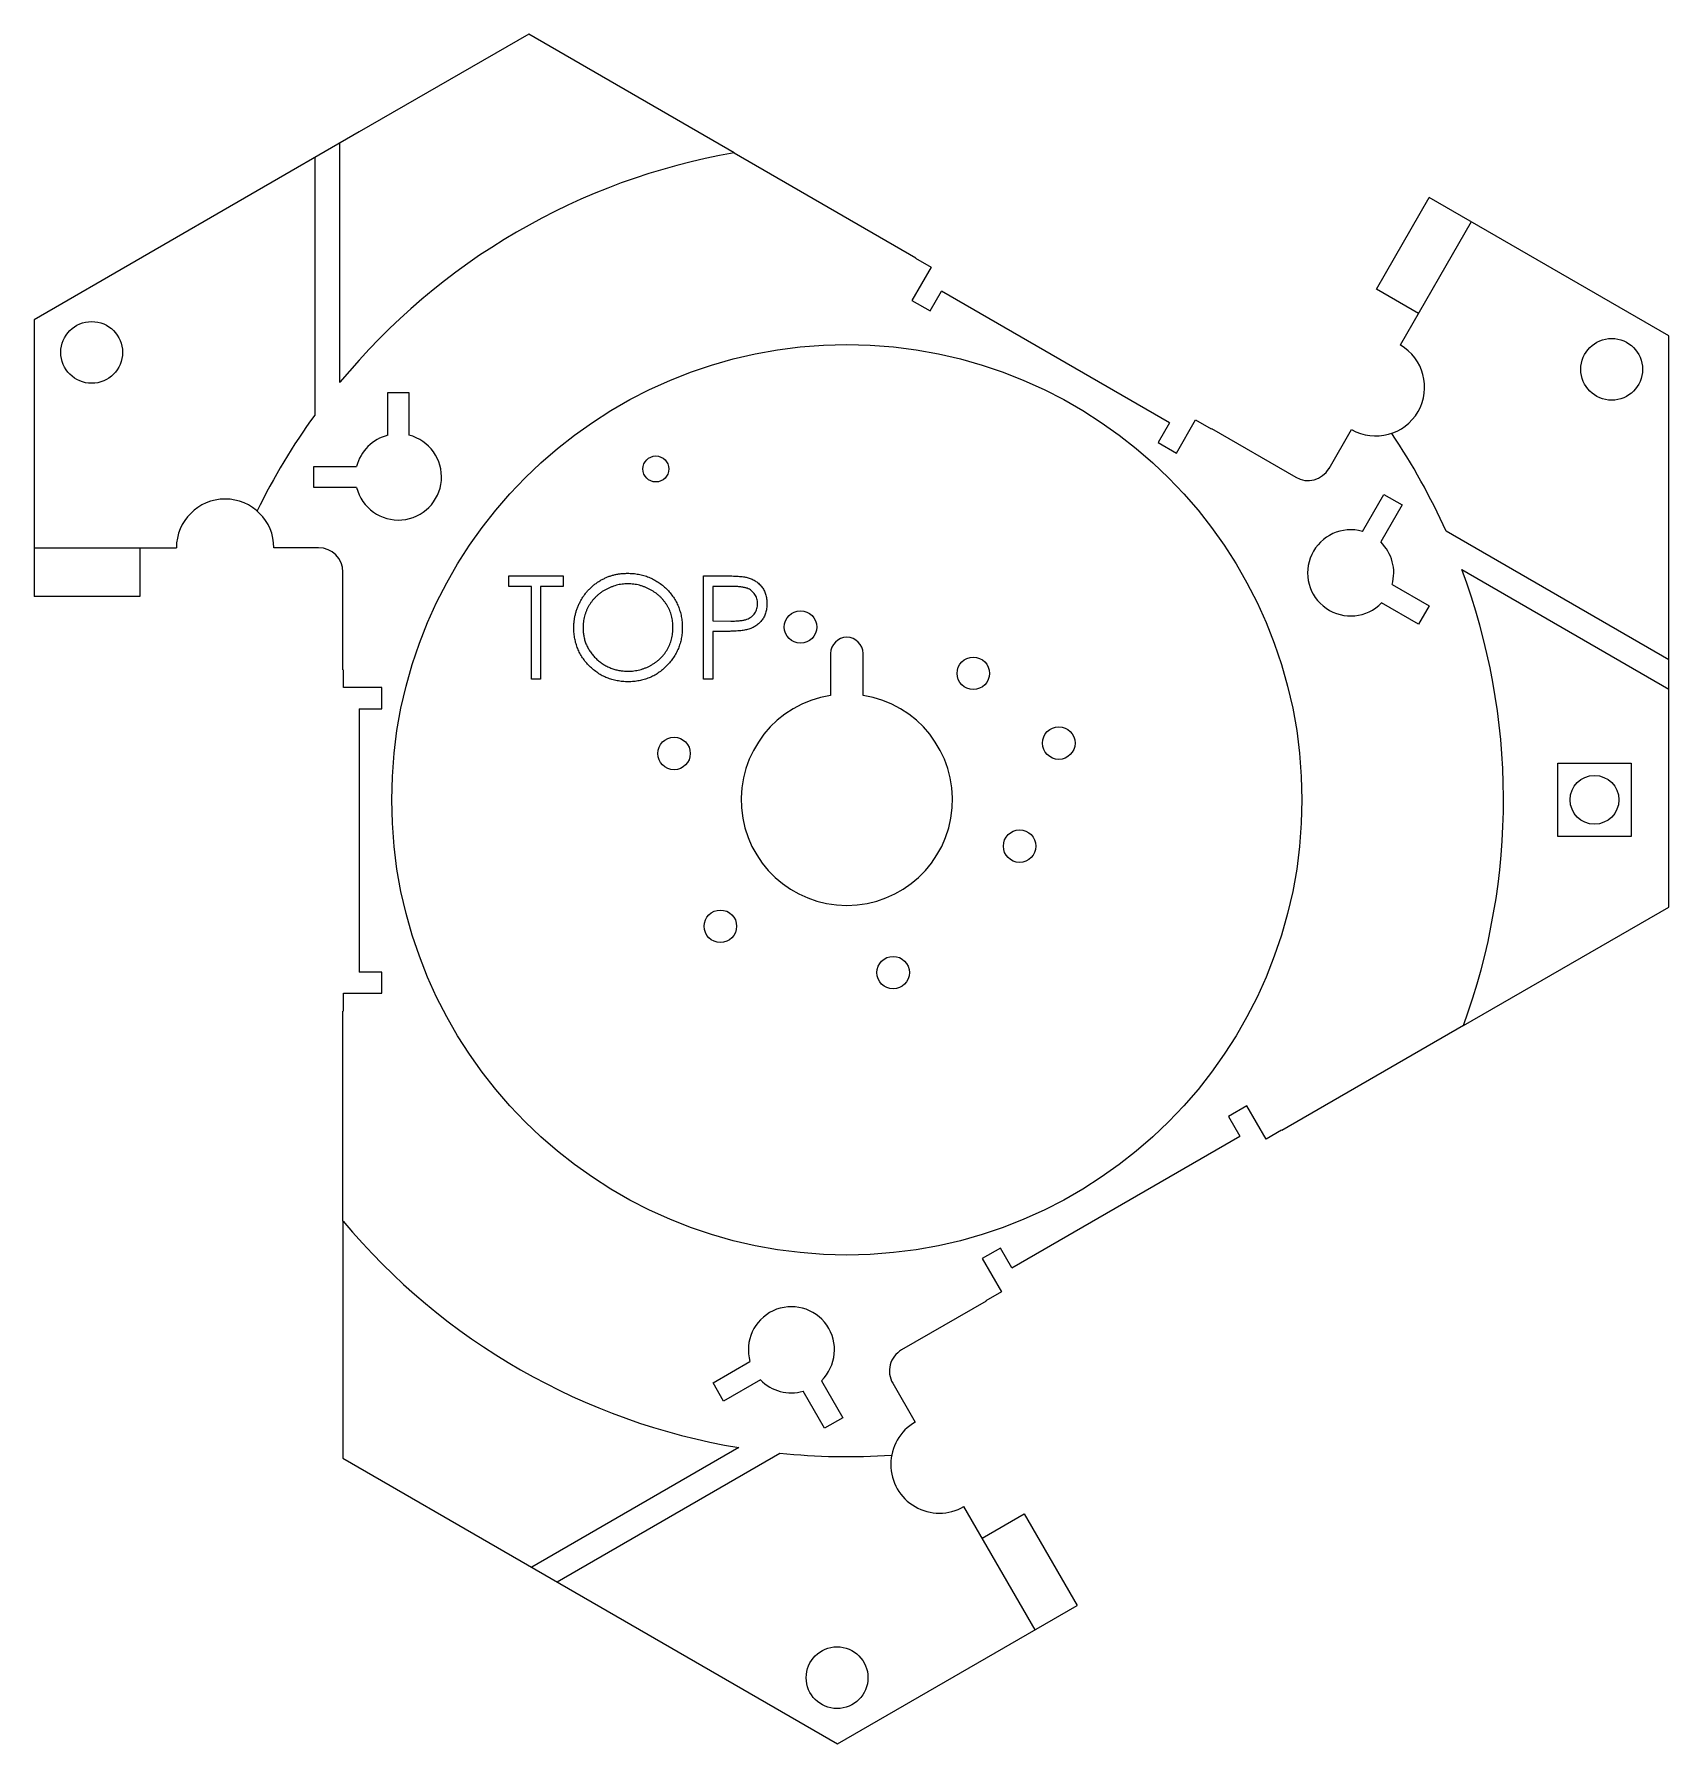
# Model space of a CAD drawing. Header units: millimetres. Extents: x -50 to 51, y -58 to 47.
import ezdxf

# ---------------------------------------------------------------- set-up
doc = ezdxf.new("R2010")
doc.units = ezdxf.units.MM

msp = doc.modelspace()

# ---------------------------------------------------------------- linework, layer by layer
at = {"color": 7, "linetype": 'Continuous', "lineweight": 15}
for p, q in [((-19.57, 47.09), (-30, 41.08)), ((-6.94, 39.8), (-19.57, 47.09)), ((-30, 41.08), (-50, 29.53)), ((-31.19, 25.68), (-31.19, 40.39)), ((-32.74, 39.5), (-32.74, 23.67)), ((-6.94, 39.8), (4.24, 33.34)), ((32.58, 31.42), (35.83, 37.05)), ((50.57, 28.54), (35.83, 37.05)), ((38.42, 35.55), (34.05, 27.97)), ((5.18, 32.77), (3.99, 30.72)), ((4.23, 33.32), (5.18, 32.77)), ((3.99, 30.72), (5.12, 30.07)), ((5.12, 30.07), (5.82, 31.28)), ((19.85, 23.18), (5.82, 31.28)), ((35.17, 29.92), (32.58, 31.42)), ((-50, 29.53), (-50, 12.5)), ((50.57, 5.44), (50.57, 28.54)), ((-28.24, 25.06), (-26.94, 25.06)), ((-28.24, 22.43), (-28.24, 25.06)), ((-26.94, 25.06), (-26.94, 22.43)), ((19.85, 23.18), (19.15, 21.97)), ((20.28, 21.32), (21.46, 23.37)), ((21.46, 23.37), (22.42, 22.82)), ((22.43, 22.84), (27.62, 19.84)), ((29.67, 20.39), (31.05, 22.78)), ((19.15, 21.97), (20.28, 21.32)), ((-32.79, 19.21), (-32.79, 20.51)), ((-32.79, 20.51), (-30.16, 20.51)), ((-30.16, 19.21), (-32.79, 19.21)), ((31.72, 16.51), (33.04, 18.79)), ((34.16, 18.14), (32.85, 15.86)), ((33.04, 18.79), (34.16, 18.14)), ((50.57, 8.61), (36.87, 16.52)), ((-50, 15.5), (-41.25, 15.5)), ((-43.5, 15.5), (-43.5, 12.5)), ((-32.5, 15.5), (-35.25, 15.5)), ((-31, 8), (-31, 14)), ((-20.79, 13.77), (-17.45, 13.77)), ((-20.79, 13.12), (-20.79, 13.77)), ((-17.45, 13.77), (-17.45, 13.12)), ((-8.82, 13.77), (-7.58, 13.77)), ((-8.82, 7.42), (-8.82, 13.77)), ((37.83, 14.17), (50.57, 6.81)), ((-19.41, 13.12), (-20.79, 13.12)), ((-19.41, 7.42), (-19.41, 13.12)), ((-18.84, 13.12), (-18.84, 7.42)), ((-17.45, 13.12), (-18.84, 13.12)), ((-8.25, 13.12), (-8.25, 11.01)), ((-7.09, 13.12), (-8.25, 13.12)), ((33.55, 13.24), (35.83, 11.93)), ((-43.5, 12.5), (-50, 12.5)), ((35.18, 10.8), (32.9, 12.12)), ((35.83, 11.93), (35.18, 10.8)), ((-8.25, 11.01), (-7.14, 10.99)), ((-8.25, 10.35), (-8.25, 7.42)), ((-7.8, 10.35), (-8.25, 10.35)), ((-1, 9), (-1, 6.42)), ((1, 6.42), (1, 9)), ((-30.97, 6.9), (-30.97, 8)), ((-18.84, 7.42), (-19.41, 7.42)), ((-8.25, 7.42), (-8.82, 7.42)), ((-28.6, 6.9), (-30.97, 6.9)), ((-28.6, 5.6), (-28.6, 6.9)), ((-30, 5.6), (-30, -10.6)), ((-30, 5.6), (-28.6, 5.6)), ((50.57, -6.6), (50.57, 5.44)), ((43.75, -2.25), (43.75, 2.25)), ((43.75, 2.25), (48.25, 2.25)), ((48.25, 2.25), (48.25, -2.25)), ((48.25, -2.25), (43.75, -2.25)), ((37.94, -13.89), (50.57, -6.6)), ((-28.6, -10.6), (-30, -10.6)), ((-28.6, -11.9), (-28.6, -10.6)), ((-30.97, -13), (-30.97, -11.9)), ((-30.97, -11.9), (-28.6, -11.9)), ((-31, -25.91), (-31, -13)), ((37.94, -13.89), (26.76, -20.34)), ((24.61, -18.82), (23.48, -19.47)), ((25.79, -20.87), (24.61, -18.82)), ((23.48, -19.47), (24.18, -20.68)), ((10.15, -28.78), (24.18, -20.68)), ((26.75, -20.32), (25.79, -20.87)), ((-31, -25.91), (-31, -40.5)), ((9.45, -27.57), (8.32, -28.22)), ((8.32, -28.22), (9.51, -30.27)), ((10.15, -28.78), (9.45, -27.57)), ((9.51, -30.27), (8.56, -30.82)), ((8.57, -30.84), (3.37, -33.84)), ((-8.23, -35.87), (-5.96, -34.55)), ((-5.31, -35.68), (-7.58, -36.99)), ((-1.56, -35.73), (-0.24, -38.01)), ((-7.58, -36.99), (-8.23, -35.87)), ((-1.37, -38.66), (-2.69, -36.38)), ((2.82, -35.89), (4.2, -38.28)), ((-0.24, -38.01), (-1.37, -38.66)), ((-6.65, -39.85), (-19.39, -47.2)), ((-31, -40.5), (-20.57, -46.52)), ((-17.83, -48.1), (-4.13, -40.19)), ((11.58, -51.05), (7.2, -43.47)), ((8.33, -45.42), (10.92, -43.92)), ((10.92, -43.92), (14.17, -49.55)), ((-20.57, -46.52), (-0.57, -58.07)), ((-0.57, -58.07), (14.17, -49.55))]:
    msp.add_line(p, q, dxfattribs=at)
for centre, radius in [((-46.46, 27.52), 1.9), ((0, 0), 28), ((47.06, 26.48), 1.9), ((-11.75, 20.35), 0.8), ((-2.85, 10.63), 1), ((7.78, 7.78), 1), ((13.04, 3.49), 1), ((-10.63, 2.85), 1), ((46, 0), 1.5), ((10.63, -2.85), 1), ((-7.78, -7.78), 1), ((2.85, -10.63), 1), ((-0.6, -54), 1.9)]:
    msp.add_circle(centre, radius, dxfattribs=at)
for centre, radius, start, end in [((0, 0), 40.4, 99.8894, 140.5303), ((32.55, 25.38), 3, 240, 60), ((0, 0), 40.4, 144.1349, 153.9119), ((-27.59, 19.86), 2.65, 194.1986, 75.8014), ((-27.59, 19.86), 2.65, 104.1986, 165.8014), ((0, 0), 40.4, 24.1349, 33.9119), ((28.37, 21.14), 1.5, 240.0044, 330.0044), ((-38.25, 15.5), 3, 0, 180), ((31, 13.96), 2.65, 74.1986, 315.8014), ((31, 13.96), 2.65, 344.1986, 45.8014), ((-32.5, 14), 1.5, 0.0044, 90.0044), ((0, 0), 40.4, 339.8894, 20.5303), ((0, 9), 1, 0, 180), ((0, 0), 6.5, 98.8499, 81.1501), ((0, 0), 40.4, 219.8894, 260.5303), ((-3.41, -33.83), 2.65, 314.1986, 195.8014), ((4.12, -35.14), 1.5, 120.0042, 210.0045), ((-3.41, -33.83), 2.65, 224.1986, 285.8014), ((5.7, -40.88), 3, 120, 300), ((0, 0), 40.4, 264.1349, 273.9119)]:
    msp.add_arc(centre, radius, start, end, dxfattribs=at)
for points, knots in [([(-16.8, 10.57), (-16.8, 10.65), (-16.8, 10.8), (-16.77, 11.02), (-16.74, 11.24), (-16.69, 11.45), (-16.63, 11.66), (-16.56, 11.87), (-16.46, 12.07), (-16.36, 12.27), (-16.25, 12.46), (-16.12, 12.64), (-15.99, 12.81), (-15.84, 12.97), (-15.68, 13.11), (-15.52, 13.25), (-15.34, 13.38), (-15.16, 13.5), (-14.96, 13.6), (-14.77, 13.69), (-14.57, 13.77), (-14.36, 13.83), (-14.15, 13.88), (-13.94, 13.91), (-13.72, 13.93), (-13.58, 13.93), (-13.5, 13.94)], [0, 0, 0, 0, 0.043209, 0.085873, 0.12812, 0.170152, 0.211918, 0.253753, 0.296006, 0.338443, 0.381015, 0.42282, 0.464089, 0.505126, 0.545975, 0.586985, 0.628339, 0.670084, 0.711992, 0.753039, 0.794049, 0.834886, 0.875498, 0.916547, 0.958004, 1, 1, 1, 1]), ([(-13.5, 13.94), (-13.39, 13.93), (-13.16, 13.93), (-12.82, 13.88), (-12.49, 13.8), (-12.18, 13.7), (-11.89, 13.56), (-11.61, 13.4), (-11.34, 13.2), (-11.09, 12.98), (-10.87, 12.73), (-10.67, 12.47), (-10.5, 12.19), (-10.36, 11.9), (-10.26, 11.59), (-10.18, 11.28), (-10.13, 10.94), (-10.13, 10.72), (-10.13, 10.6)], [0, 0, 0, 0, 0.06657, 0.130749, 0.193413, 0.254989, 0.316114, 0.377262, 0.439401, 0.502971, 0.566525, 0.628231, 0.689091, 0.749345, 0.81017, 0.87161, 0.934869, 1, 1, 1, 1]), ([(-7.58, 13.77), (-7.49, 13.77), (-7.33, 13.77), (-7.09, 13.77), (-6.88, 13.76), (-6.69, 13.75), (-6.52, 13.74), (-6.37, 13.72), (-6.24, 13.7), (-6.17, 13.69), (-6.13, 13.68)], [0, 0, 0, 0, 0.176956, 0.339055, 0.486318, 0.618781, 0.735619, 0.838742, 0.926457, 1, 1, 1, 1]), ([(-6.13, 13.68), (-6.09, 13.67), (-6, 13.64), (-5.88, 13.59), (-5.76, 13.54), (-5.64, 13.47), (-5.54, 13.4), (-5.44, 13.32), (-5.34, 13.22), (-5.25, 13.12), (-5.17, 13.02), (-5.1, 12.9), (-5.05, 12.78), (-5, 12.65), (-4.96, 12.51), (-4.93, 12.37), (-4.92, 12.22), (-4.92, 12.12), (-4.92, 12.07)], [0, 0, 0, 0, 0.062481, 0.12349, 0.183411, 0.243153, 0.302127, 0.36171, 0.421842, 0.482932, 0.544552, 0.605681, 0.66768, 0.729984, 0.794551, 0.860346, 0.928907, 1, 1, 1, 1]), ([(-13.48, 13.28), (-13.54, 13.28), (-13.66, 13.28), (-13.83, 13.26), (-14.01, 13.24), (-14.18, 13.2), (-14.35, 13.14), (-14.52, 13.08), (-14.69, 13.01), (-14.85, 12.92), (-15.01, 12.83), (-15.16, 12.73), (-15.3, 12.61), (-15.43, 12.5), (-15.55, 12.37), (-15.67, 12.24), (-15.77, 12.09), (-15.87, 11.94), (-15.95, 11.79), (-16.03, 11.63), (-16.09, 11.46), (-16.14, 11.29), (-16.18, 11.12), (-16.21, 10.94), (-16.23, 10.76), (-16.23, 10.64), (-16.23, 10.57)], [0, 0, 0, 0, 0.042023, 0.083645, 0.124984, 0.166247, 0.207702, 0.249631, 0.291742, 0.334743, 0.37746, 0.419556, 0.461044, 0.502096, 0.542891, 0.583801, 0.624864, 0.666225, 0.707399, 0.748557, 0.789655, 0.83074, 0.87207, 0.913993, 0.956498, 1, 1, 1, 1]), ([(-10.7, 10.6), (-10.7, 10.66), (-10.7, 10.79), (-10.72, 10.97), (-10.74, 11.14), (-10.78, 11.31), (-10.83, 11.48), (-10.9, 11.64), (-10.97, 11.8), (-11.06, 11.96), (-11.15, 12.1), (-11.26, 12.24), (-11.37, 12.37), (-11.49, 12.5), (-11.63, 12.62), (-11.77, 12.73), (-11.92, 12.83), (-12.08, 12.92), (-12.24, 13.01), (-12.41, 13.08), (-12.58, 13.14), (-12.76, 13.2), (-12.93, 13.24), (-13.11, 13.26), (-13.29, 13.28), (-13.41, 13.28), (-13.48, 13.28)], [0, 0, 0, 0, 0.042915, 0.08513, 0.126473, 0.167453, 0.207976, 0.248249, 0.28875, 0.32967, 0.370537, 0.411129, 0.451819, 0.492406, 0.533486, 0.575263, 0.617441, 0.660672, 0.70394, 0.746868, 0.789079, 0.831104, 0.873238, 0.915166, 0.957381, 1, 1, 1, 1]), ([(-5.49, 12.07), (-5.49, 12.12), (-5.49, 12.22), (-5.53, 12.37), (-5.58, 12.51), (-5.66, 12.64), (-5.76, 12.76), (-5.87, 12.87), (-5.99, 12.95), (-6.11, 13.01), (-6.22, 13.04), (-6.31, 13.06), (-6.41, 13.08), (-6.52, 13.09), (-6.65, 13.11), (-6.79, 13.12), (-6.94, 13.12), (-7.04, 13.12), (-7.09, 13.12)], [0, 0, 0, 0, 0.070044, 0.139238, 0.208197, 0.279173, 0.349987, 0.418354, 0.48761, 0.557411, 0.59533, 0.637964, 0.685913, 0.738185, 0.796103, 0.858517, 0.926658, 1, 1, 1, 1]), ([(-7.14, 10.99), (-7.09, 10.99), (-6.98, 10.99), (-6.83, 11), (-6.69, 11.01), (-6.56, 11.02), (-6.44, 11.04), (-6.34, 11.05), (-6.24, 11.08), (-6.13, 11.11), (-6.01, 11.17), (-5.87, 11.25), (-5.76, 11.36), (-5.66, 11.48), (-5.58, 11.62), (-5.53, 11.76), (-5.49, 11.91), (-5.49, 12.01), (-5.49, 12.07)], [0, 0, 0, 0, 0.072538, 0.140034, 0.202496, 0.260575, 0.313228, 0.361583, 0.404878, 0.444127, 0.5164, 0.586507, 0.655085, 0.724384, 0.793974, 0.861638, 0.930111, 1, 1, 1, 1]), ([(-4.92, 12.07), (-4.92, 12.02), (-4.92, 11.92), (-4.94, 11.77), (-4.96, 11.62), (-5, 11.49), (-5.05, 11.36), (-5.1, 11.24), (-5.17, 11.12), (-5.25, 11.02), (-5.34, 10.92), (-5.44, 10.82), (-5.54, 10.74), (-5.65, 10.67), (-5.77, 10.6), (-5.9, 10.54), (-6.04, 10.5), (-6.13, 10.47), (-6.18, 10.46)], [0, 0, 0, 0, 0.070119, 0.137192, 0.202016, 0.264631, 0.326117, 0.38601, 0.445812, 0.505298, 0.564633, 0.624283, 0.683902, 0.743953, 0.805388, 0.868388, 0.933084, 1, 1, 1, 1]), ([(-13.45, 7.26), (-13.57, 7.26), (-13.79, 7.27), (-14.13, 7.32), (-14.45, 7.39), (-14.75, 7.5), (-15.05, 7.63), (-15.32, 7.8), (-15.59, 8), (-15.84, 8.22), (-16.06, 8.47), (-16.26, 8.73), (-16.43, 9.01), (-16.56, 9.3), (-16.67, 9.6), (-16.74, 9.91), (-16.79, 10.24), (-16.8, 10.46), (-16.8, 10.57)], [0, 0, 0, 0, 0.065819, 0.129747, 0.192072, 0.253459, 0.31457, 0.37628, 0.439026, 0.503267, 0.567493, 0.629705, 0.691, 0.751452, 0.812004, 0.87315, 0.935635, 1, 1, 1, 1]), ([(-16.23, 10.57), (-16.23, 10.48), (-16.22, 10.3), (-16.18, 10.04), (-16.12, 9.78), (-16.03, 9.54), (-15.92, 9.31), (-15.78, 9.09), (-15.61, 8.88), (-15.43, 8.68), (-15.22, 8.5), (-15, 8.34), (-14.77, 8.21), (-14.53, 8.1), (-14.28, 8.01), (-14.02, 7.96), (-13.75, 7.92), (-13.57, 7.91), (-13.48, 7.91)], [0, 0, 0, 0, 0.064504, 0.126899, 0.187747, 0.24815, 0.308586, 0.369583, 0.431827, 0.49618, 0.560668, 0.623504, 0.68526, 0.746537, 0.808327, 0.870486, 0.934317, 1, 1, 1, 1]), ([(-13.48, 7.91), (-13.41, 7.91), (-13.29, 7.91), (-13.1, 7.93), (-12.92, 7.96), (-12.74, 8), (-12.57, 8.05), (-12.4, 8.11), (-12.23, 8.18), (-12.07, 8.26), (-11.91, 8.36), (-11.76, 8.46), (-11.62, 8.57), (-11.49, 8.68), (-11.37, 8.81), (-11.25, 8.94), (-11.15, 9.08), (-11.06, 9.23), (-10.97, 9.39), (-10.9, 9.55), (-10.83, 9.71), (-10.78, 9.88), (-10.74, 10.06), (-10.72, 10.24), (-10.7, 10.42), (-10.7, 10.54), (-10.7, 10.6)], [0, 0, 0, 0, 0.043633, 0.086538, 0.129177, 0.171436, 0.213416, 0.255266, 0.297369, 0.339941, 0.382347, 0.423953, 0.464871, 0.505572, 0.546003, 0.586568, 0.627065, 0.668271, 0.709549, 0.750428, 0.791096, 0.832027, 0.873136, 0.914611, 0.956956, 1, 1, 1, 1]), ([(-10.13, 10.6), (-10.13, 10.49), (-10.13, 10.26), (-10.18, 9.93), (-10.26, 9.61), (-10.36, 9.31), (-10.5, 9.02), (-10.67, 8.74), (-10.86, 8.48), (-11.09, 8.23), (-11.34, 8), (-11.6, 7.8), (-11.87, 7.63), (-12.17, 7.5), (-12.47, 7.39), (-12.78, 7.32), (-13.11, 7.27), (-13.34, 7.26), (-13.45, 7.26)], [0, 0, 0, 0, 0.065227, 0.128569, 0.19032, 0.251378, 0.312388, 0.373789, 0.436431, 0.500567, 0.564687, 0.627136, 0.688455, 0.749246, 0.810155, 0.871671, 0.934773, 1, 1, 1, 1]), ([(-6.18, 10.46), (-6.22, 10.45), (-6.31, 10.43), (-6.45, 10.41), (-6.62, 10.39), (-6.81, 10.38), (-7.02, 10.37), (-7.26, 10.36), (-7.52, 10.35), (-7.7, 10.35), (-7.8, 10.35)], [0, 0, 0, 0, 0.075173, 0.164746, 0.268017, 0.385912, 0.517789, 0.663691, 0.824413, 1, 1, 1, 1])]:
    msp.add_open_spline(points, degree=3, knots=knots, dxfattribs=at)

doc.saveas('drawing.dxf')
